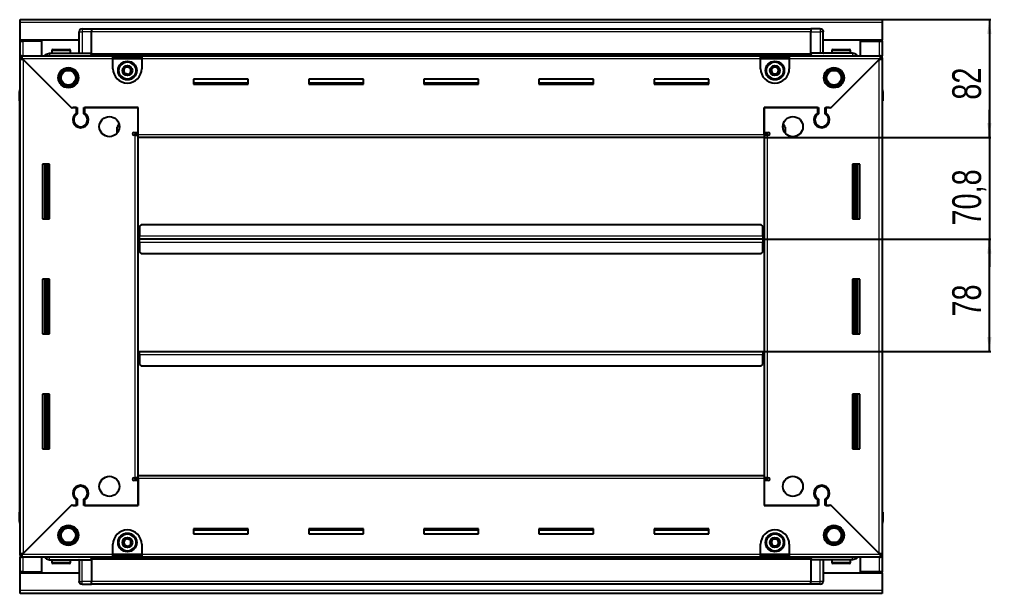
# Model space of a CAD drawing. Header units: millimetres. Extents: x 899 to 3456, y 184 to 1819.
# Drawn here: x 2780 to 3456, y 1294 to 1693 of the extents above; entities that cross this region are included whole.
import ezdxf

# ---------------------------------------------------------------- set-up
doc = ezdxf.new("R2010")
doc.units = ezdxf.units.MM
doc.layers.add('FORMAT', color=7, linetype='Continuous')
doc.styles.add('SLDTEXTSTYLE0', font='TXT', dxfattribs={"width": 0.75})
doc.dimstyles.new('SLDDIMSTYLE0', dxfattribs={"dimtxt": 20, "dimasz": 10, "dimexe": 0, "dimexo": 0.0625, "dimgap": 5, "dimtad": 2, "dimdec": 1, "dimrnd": 1e-09, "dimzin": 12, "dimdsep": 46, "dimtxsty": 'SLDTEXTSTYLE0', "dimsah": 1, "dimcen": 0.09, "dimadec": 0, "dimazin": 3, "dimtfac": 1, "dimtofl": 0, "dimtmove": 0, "dimatfit": 3, "dimfxl": 0, "dimfrac": 2, "dimtolj": 1, "dimtzin": 12, "dimarcsym": 0})
doc.dimstyles.new('SLDDIMSTYLE1', dxfattribs={"dimtxt": 20, "dimasz": 10, "dimexe": 0, "dimexo": 0.0625, "dimgap": 5, "dimtad": 2, "dimdec": 1, "dimrnd": 1e-09, "dimzin": 12, "dimdsep": 46, "dimtxsty": 'SLDTEXTSTYLE0', "dimsah": 1, "dimcen": 0.09, "dimadec": 0, "dimazin": 3, "dimtfac": 1, "dimtmove": 0, "dimatfit": 0, "dimfxl": 0, "dimfrac": 2, "dimtolj": 1, "dimtzin": 12, "dimarcsym": 0})

# ---------------------------------------------------------------- blocks, each defined once
blk = doc.blocks.new('_D_5')
at = {"layer": 'FORMAT'}
for p, q in [((3379.6, 1693.43), (3455.09, 1693.43)), ((3454.09, 1693.43), (3454.09, 1611.43)), ((3297.6, 1611.43), (3455.09, 1611.43))]:
    blk.add_line(p, q, dxfattribs=at)
for points in [[(3454.09, 1693.43), (3452.55, 1683.43), (3455.63, 1683.43)], [(3454.09, 1611.43), (3455.63, 1621.43), (3452.55, 1621.43)]]:
    blk.add_solid(points, dxfattribs=at)
at = {"layer": 'FORMAT', "insert": (3428.31, 1637.66), "char_height": 20, "attachment_point": 1, "rotation": 90, "style": 'SLDTEXTSTYLE0'}
blk.add_mtext('82', dxfattribs=at)
blk = doc.blocks.new('_D_6')
at = {"layer": 'FORMAT'}
for p, q in [((3454.09, 1611.43), (3454.09, 1630.66)), ((3297.6, 1611.43), (3455.09, 1611.43)), ((3454.09, 1611.43), (3454.09, 1540.68)), ((3296.6, 1540.68), (3455.09, 1540.68)), ((3454.09, 1540.68), (3454.09, 1521.45))]:
    blk.add_line(p, q, dxfattribs=at)
for points in [[(3454.09, 1611.43), (3455.63, 1621.43), (3452.55, 1621.43)], [(3454.09, 1540.68), (3452.55, 1530.68), (3455.63, 1530.68)]]:
    blk.add_solid(points, dxfattribs=at)
at = {"layer": 'FORMAT', "insert": (3428.31, 1550.2), "char_height": 20, "attachment_point": 1, "rotation": 90, "style": 'SLDTEXTSTYLE0'}
blk.add_mtext('70,8', dxfattribs=at)
blk = doc.blocks.new('_D_7')
at = {"layer": 'FORMAT'}
for p, q in [((3296.6, 1540.68), (3455.09, 1540.68)), ((3454.09, 1462.73), (3454.09, 1540.68)), ((3296.6, 1462.73), (3455.09, 1462.73))]:
    blk.add_line(p, q, dxfattribs=at)
for points in [[(3454.09, 1540.68), (3452.55, 1530.68), (3455.63, 1530.68)], [(3454.09, 1462.73), (3455.63, 1472.73), (3452.55, 1472.73)]]:
    blk.add_solid(points, dxfattribs=at)
at = {"layer": 'FORMAT', "insert": (3428.31, 1486.93), "char_height": 20, "attachment_point": 1, "rotation": 90, "style": 'SLDTEXTSTYLE0'}
blk.add_mtext('78', dxfattribs=at)

msp = doc.modelspace()

# ---------------------------------------------------------------- linework, layer by layer
at = {"color": 7, "linetype": 'Continuous', "lineweight": 25}
for p, q in [((2780.59, 1693.43), (3379.59, 1693.43)), ((2780.59, 1691.33), (2780.59, 1693.43)), ((2780.59, 1678.93), (2780.59, 1691.33)), ((3379.59, 1693.43), (3379.59, 1691.33)), ((3379.59, 1691.33), (3379.59, 1678.93)), ((2821.59, 1669.93), (2821.59, 1684.93)), ((2822.27, 1686.43), (2822.27, 1686.43)), ((2823.59, 1686.93), (2830.09, 1686.93)), ((2823.59, 1686.93), (2830.09, 1686.93)), ((2830.09, 1686.93), (2830.09, 1686.93)), ((2830.09, 1686.93), (2830.09, 1686.93)), ((2830.09, 1686.93), (2830.09, 1684.93)), ((3330.09, 1686.78), (2830.09, 1686.78)), ((2830.09, 1669.93), (2830.09, 1684.93)), ((3330.09, 1686.93), (3330.09, 1686.93)), ((3336.59, 1686.93), (3330.09, 1686.93)), ((3336.59, 1686.93), (3330.09, 1686.93)), ((3330.09, 1686.93), (3330.09, 1684.93)), ((3330.09, 1669.93), (3330.09, 1684.93)), ((3338.59, 1684.93), (3338.59, 1684.93)), ((3338.59, 1669.93), (3338.59, 1684.93)), ((2821.59, 1678.93), (2780.59, 1678.93)), ((2780.59, 1678.43), (2780.59, 1678.93)), ((2780.59, 1678.43), (2782.69, 1678.43)), ((2780.59, 1668.18), (2780.59, 1678.43)), ((2782.09, 1678.43), (2782.09, 1678.93)), ((2795.59, 1678.43), (2782.69, 1678.43)), ((2795.59, 1668.18), (2795.59, 1678.43)), ((3379.59, 1678.93), (3338.59, 1678.93)), ((3364.59, 1678.43), (3377.49, 1678.43)), ((3364.59, 1668.18), (3364.59, 1678.43)), ((3377.49, 1678.43), (3379.59, 1678.43)), ((3378.09, 1678.43), (3378.09, 1678.93)), ((3379.59, 1678.43), (3379.59, 1678.93)), ((3379.59, 1678.43), (3379.59, 1668.18)), ((2801.09, 1669.93), (2830.09, 1669.93)), ((2802.59, 1671.83), (2802.59, 1669.93)), ((2803.39, 1672.63), (2814.79, 1672.63)), ((2815.59, 1669.93), (2815.59, 1671.83)), ((2830.01, 1668.18), (2830.09, 1669.9)), ((2830.09, 1669.93), (2830.09, 1669.43)), ((2830.09, 1668.78), (3330.09, 1668.78)), ((3330.09, 1669.93), (3330.09, 1669.43)), ((3359.09, 1669.93), (3330.09, 1669.93)), ((3330.09, 1669.9), (3330.16, 1668.18)), ((3344.59, 1671.83), (3344.59, 1669.93)), ((3345.39, 1672.63), (3356.79, 1672.63)), ((3357.59, 1669.93), (3357.59, 1671.83)), ((2780.59, 1666.68), (2780.59, 1668.18)), ((2780.59, 1668.18), (2781.59, 1668.18)), ((2780.59, 1666.18), (2780.59, 1666.68)), ((2780.59, 1666.68), (2781.59, 1666.68)), ((2780.59, 1321.68), (2780.59, 1666.18)), ((2782.09, 1666.18), (2780.59, 1666.18)), ((2781.59, 1666.68), (2781.59, 1668.18)), ((2781.59, 1668.18), (2845.09, 1668.18)), ((2782.19, 1666.08), (2816.09, 1632.18)), ((2816.79, 1631.48), (2782.69, 1665.58)), ((2845.09, 1666.08), (2845.09, 1668.18)), ((2845.09, 1668.18), (2865.09, 1668.18)), ((2845.09, 1666.68), (2865.09, 1666.68)), ((2845.09, 1659.18), (2845.09, 1666.08)), ((2865.09, 1668.18), (2865.09, 1666.08)), ((2865.09, 1668.18), (3295.09, 1668.18)), ((2865.09, 1666.08), (2865.09, 1659.18)), ((3295.09, 1666.08), (3295.09, 1668.18)), ((3295.09, 1668.18), (3315.09, 1668.18)), ((3295.09, 1666.68), (3315.09, 1666.68)), ((3295.09, 1659.18), (3295.09, 1666.08)), ((3315.09, 1668.18), (3378.59, 1668.18)), ((3315.09, 1668.18), (3315.09, 1666.08)), ((3315.09, 1666.08), (3315.09, 1659.18)), ((3377.49, 1665.58), (3343.39, 1631.48)), ((3344.09, 1632.18), (3377.99, 1666.08)), ((3378.09, 1666.18), (3379.59, 1666.18)), ((3378.59, 1666.68), (3378.59, 1668.18)), ((3378.59, 1668.18), (3379.59, 1668.18)), ((3378.59, 1666.68), (3379.59, 1666.68)), ((3379.59, 1666.68), (3379.59, 1668.18)), ((3379.59, 1666.68), (3379.59, 1666.18)), ((3379.59, 1666.18), (3379.59, 1321.68)), ((2939.09, 1651.93), (2901.09, 1651.93)), ((2901.09, 1651.93), (2901.09, 1648.43)), ((2939.09, 1649.18), (2901.09, 1649.18)), ((2901.09, 1648.43), (2939.09, 1648.43)), ((2939.09, 1648.43), (2939.09, 1651.93)), ((3019.09, 1651.93), (2981.09, 1651.93)), ((2981.09, 1651.93), (2981.09, 1648.43)), ((3019.09, 1649.18), (2981.09, 1649.18)), ((2981.09, 1648.43), (3019.09, 1648.43)), ((3019.09, 1648.43), (3019.09, 1651.93)), ((3099.09, 1651.93), (3061.09, 1651.93)), ((3061.09, 1651.93), (3061.09, 1648.43)), ((3099.09, 1649.18), (3061.09, 1649.18)), ((3061.09, 1648.43), (3099.09, 1648.43)), ((3099.09, 1648.43), (3099.09, 1651.93)), ((3179.09, 1651.93), (3141.09, 1651.93)), ((3141.09, 1651.93), (3141.09, 1648.43)), ((3179.09, 1649.18), (3141.09, 1649.18)), ((3141.09, 1648.43), (3179.09, 1648.43)), ((3179.09, 1648.43), (3179.09, 1651.93)), ((3259.09, 1651.93), (3221.09, 1651.93)), ((3221.09, 1651.93), (3221.09, 1648.43)), ((3259.09, 1649.18), (3221.09, 1649.18)), ((3221.09, 1648.43), (3259.09, 1648.43)), ((3259.09, 1648.43), (3259.09, 1651.93)), ((2780.09, 1643.43), (2780.09, 1636.93)), ((2780.09, 1636.93), (2780.09, 1643.43)), ((3379.59, 1644.76), (3379.59, 1644.76)), ((3380.09, 1643.43), (3380.09, 1636.93)), ((3380.09, 1636.93), (3380.09, 1643.43)), ((2780.09, 1636.93), (2780.09, 1636.93)), ((2780.59, 1636.93), (2780.09, 1636.93)), ((2780.24, 1636.93), (2780.24, 1350.93)), ((3379.59, 1636.93), (3380.09, 1636.93)), ((3379.94, 1350.93), (3379.94, 1636.93)), ((3380.09, 1636.93), (3380.09, 1636.93)), ((3380.09, 1636.93), (3380.09, 1636.93)), ((2816.09, 1632.18), (2820.29, 1632.18)), ((2817.49, 1632.18), (2816.79, 1631.48)), ((2819.59, 1632.18), (2817.49, 1632.18)), ((2819.59, 1632.18), (2819.59, 1628.29)), ((2820.29, 1632.18), (2820.29, 1627.9)), ((2824.89, 1632.18), (2862.59, 1632.18)), ((2824.89, 1627.9), (2824.89, 1632.18)), ((2825.59, 1628.29), (2825.59, 1632.18)), ((2862.59, 1632.18), (2825.59, 1632.18)), ((2862.59, 1613.53), (2862.59, 1632.18)), ((2862.59, 1614.93), (2862.59, 1632.18)), ((3297.59, 1632.18), (3335.29, 1632.18)), ((3297.59, 1613.53), (3297.59, 1632.18)), ((3297.59, 1632.18), (3297.59, 1614.93)), ((3334.59, 1632.18), (3297.59, 1632.18)), ((3334.59, 1632.18), (3334.59, 1628.29)), ((3335.29, 1632.18), (3335.29, 1627.9)), ((3339.89, 1632.18), (3344.09, 1632.18)), ((3339.89, 1627.9), (3339.89, 1632.18)), ((3342.69, 1632.18), (3340.59, 1632.18)), ((3340.59, 1628.29), (3340.59, 1632.18)), ((3343.39, 1631.48), (3342.69, 1632.18)), ((2820.59, 1619.32), (2820.59, 1618.56)), ((2849.33, 1620.83), (2848.09, 1618.68)), ((2848.09, 1614.6), (2848.09, 1618.68)), ((2859.74, 1614.93), (2862.59, 1614.93)), ((3297.59, 1614.93), (3300.44, 1614.93)), ((3312.09, 1618.68), (3310.85, 1620.83)), ((3312.09, 1618.68), (3312.09, 1614.6)), ((3339.59, 1619.32), (3339.59, 1618.56)), ((2860.49, 1612.93), (2859.74, 1612.93)), ((2860.49, 1612.93), (2862.59, 1612.93)), ((2862.59, 1613.93), (2860.59, 1613.93)), ((2860.59, 1613.93), (2860.59, 1612.93)), ((2862.59, 1611.43), (2862.59, 1613.53)), ((3297.59, 1611.43), (2862.59, 1611.43)), ((2862.59, 1376.43), (2862.59, 1611.43)), ((3299.59, 1613.93), (3297.59, 1613.93)), ((3297.59, 1613.53), (3297.59, 1611.43)), ((3297.59, 1612.93), (3299.69, 1612.93)), ((3297.59, 1611.43), (3297.59, 1376.43)), ((3299.59, 1612.93), (3299.59, 1613.93)), ((3300.44, 1612.93), (3299.69, 1612.93)), ((2801.09, 1592.93), (2796.09, 1592.93)), ((2796.09, 1592.93), (2796.09, 1554.93)), ((2798.24, 1554.93), (2798.24, 1592.93)), ((2800.03, 1554.93), (2800.03, 1592.93)), ((2800.07, 1554.93), (2800.07, 1592.93)), ((2801.09, 1554.93), (2801.09, 1592.93)), ((3359.09, 1592.93), (3359.09, 1554.93)), ((3364.09, 1592.93), (3359.09, 1592.93)), ((3360.11, 1592.93), (3360.11, 1554.93)), ((3360.15, 1592.93), (3360.15, 1554.93)), ((3361.94, 1592.93), (3361.94, 1554.93)), ((3364.09, 1554.93), (3364.09, 1592.93)), ((2796.09, 1554.93), (2801.09, 1554.93)), ((3359.09, 1554.93), (3364.09, 1554.93)), ((2864.59, 1550.68), (2863.59, 1549.68)), ((2863.59, 1549.68), (2863.59, 1542.78)), ((3295.59, 1550.68), (2864.59, 1550.68)), ((3296.59, 1549.68), (3295.59, 1550.68)), ((3296.59, 1542.78), (3296.59, 1549.68)), ((2863.34, 1540.68), (2862.59, 1540.68)), ((2863.59, 1543.53), (2863.34, 1543.53)), ((2863.34, 1543.53), (2863.34, 1540.68)), ((2863.34, 1540.68), (2863.34, 1537.83)), ((2863.59, 1540.68), (2863.59, 1542.78)), ((3296.59, 1540.68), (2863.59, 1540.68)), ((2863.59, 1538.58), (2863.59, 1540.68)), ((3296.84, 1543.53), (3296.59, 1543.53)), ((3296.59, 1542.78), (3296.59, 1540.68)), ((3296.59, 1540.68), (3296.59, 1538.58)), ((3296.84, 1540.68), (3296.84, 1543.53)), ((3297.59, 1540.68), (3296.84, 1540.68)), ((3296.84, 1537.83), (3296.84, 1540.68)), ((2863.34, 1537.83), (2863.59, 1537.83)), ((2863.59, 1538.58), (2863.59, 1531.68)), ((3296.59, 1531.68), (3296.59, 1538.58)), ((3296.59, 1537.83), (3296.84, 1537.83)), ((2863.59, 1531.68), (2864.59, 1530.68)), ((2864.59, 1530.68), (3295.59, 1530.68)), ((3295.59, 1530.68), (3296.59, 1531.68)), ((2801.09, 1512.93), (2796.09, 1512.93)), ((2796.09, 1512.93), (2796.09, 1474.93)), ((2798.24, 1474.93), (2798.24, 1512.93)), ((2800.03, 1474.93), (2800.03, 1512.93)), ((2800.07, 1474.93), (2800.07, 1512.93)), ((2801.09, 1474.93), (2801.09, 1512.93)), ((3359.09, 1512.93), (3359.09, 1474.93)), ((3364.09, 1512.93), (3359.09, 1512.93)), ((3360.11, 1512.93), (3360.11, 1474.93)), ((3360.15, 1512.93), (3360.15, 1474.93)), ((3361.94, 1512.93), (3361.94, 1474.93)), ((3364.09, 1474.93), (3364.09, 1512.93)), ((2796.09, 1474.93), (2801.09, 1474.93)), ((3359.09, 1474.93), (3364.09, 1474.93)), ((2862.59, 1462.73), (2863.34, 1462.73)), ((2863.34, 1462.73), (2863.34, 1459.88)), ((2863.34, 1459.88), (2863.59, 1459.88)), ((2863.59, 1462.73), (3296.59, 1462.73)), ((2863.59, 1460.63), (2863.59, 1462.73)), ((2863.59, 1460.63), (2863.59, 1453.73)), ((3296.59, 1462.73), (3296.59, 1460.63)), ((3296.59, 1453.73), (3296.59, 1460.63)), ((3296.59, 1459.88), (3296.84, 1459.88)), ((3296.84, 1459.88), (3296.84, 1462.73)), ((3296.84, 1462.73), (3297.59, 1462.73)), ((2863.59, 1453.73), (2864.59, 1452.73)), ((2864.59, 1452.73), (3295.59, 1452.73)), ((3295.59, 1452.73), (3296.59, 1453.73)), ((2801.09, 1432.93), (2796.09, 1432.93)), ((2796.09, 1432.93), (2796.09, 1394.93)), ((2798.24, 1394.93), (2798.24, 1432.93)), ((2800.03, 1394.93), (2800.03, 1432.93)), ((2800.07, 1394.93), (2800.07, 1432.93)), ((2801.09, 1394.93), (2801.09, 1432.93)), ((3359.09, 1432.93), (3359.09, 1394.93)), ((3364.09, 1432.93), (3359.09, 1432.93)), ((3360.11, 1432.93), (3360.11, 1394.93)), ((3360.15, 1432.93), (3360.15, 1394.93)), ((3361.94, 1432.93), (3361.94, 1394.93)), ((3364.09, 1394.93), (3364.09, 1432.93)), ((2796.09, 1394.93), (2801.09, 1394.93)), ((3359.09, 1394.93), (3364.09, 1394.93)), ((2859.74, 1374.93), (2860.49, 1374.93)), ((2862.59, 1372.93), (2859.74, 1372.93)), ((2862.59, 1374.93), (2860.49, 1374.93)), ((2860.59, 1374.93), (2860.59, 1373.93)), ((2860.59, 1373.93), (2862.59, 1373.93)), ((2862.59, 1374.33), (2862.59, 1376.43)), ((2862.59, 1376.43), (3297.59, 1376.43)), ((2862.59, 1374.33), (2862.59, 1355.68)), ((2862.59, 1355.68), (2862.59, 1372.93)), ((3297.59, 1376.43), (3297.59, 1374.33)), ((3299.69, 1374.93), (3297.59, 1374.93)), ((3297.59, 1374.33), (3297.59, 1355.68)), ((3297.59, 1373.93), (3299.59, 1373.93)), ((3297.59, 1372.93), (3297.59, 1355.68)), ((3300.44, 1372.93), (3297.59, 1372.93)), ((3299.59, 1373.93), (3299.59, 1374.93)), ((3299.69, 1374.93), (3300.44, 1374.93)), ((2820.59, 1369.31), (2820.59, 1368.55)), ((3339.59, 1369.31), (3339.59, 1368.55)), ((2819.59, 1359.57), (2819.59, 1355.68)), ((2820.29, 1359.97), (2820.29, 1355.68)), ((2824.89, 1355.68), (2824.89, 1359.97)), ((2825.59, 1355.68), (2825.59, 1359.57)), ((3334.59, 1359.57), (3334.59, 1355.68)), ((3335.29, 1359.97), (3335.29, 1355.68)), ((3339.89, 1355.68), (3339.89, 1359.97)), ((3340.59, 1355.68), (3340.59, 1359.57)), ((2816.09, 1355.68), (2782.19, 1321.78)), ((2782.69, 1322.28), (2816.79, 1356.38)), ((2820.29, 1355.68), (2816.09, 1355.68)), ((2816.79, 1356.38), (2817.49, 1355.68)), ((2817.49, 1355.68), (2819.59, 1355.68)), ((2862.59, 1355.68), (2824.89, 1355.68)), ((2825.59, 1355.68), (2862.59, 1355.68)), ((3335.29, 1355.68), (3297.59, 1355.68)), ((3297.59, 1355.68), (3334.59, 1355.68)), ((3344.09, 1355.68), (3339.89, 1355.68)), ((3340.59, 1355.68), (3342.69, 1355.68)), ((3342.69, 1355.68), (3343.39, 1356.38)), ((3343.39, 1356.38), (3377.49, 1322.28)), ((3377.99, 1321.78), (3344.09, 1355.68)), ((2780.09, 1344.43), (2780.09, 1350.93)), ((2780.09, 1350.93), (2780.09, 1350.93)), ((2780.09, 1350.93), (2780.09, 1350.93)), ((2780.09, 1350.93), (2780.09, 1344.43)), ((2780.59, 1350.93), (2780.09, 1350.93)), ((3379.59, 1350.93), (3380.09, 1350.93)), ((3380.09, 1350.93), (3380.09, 1350.93)), ((3380.09, 1344.43), (3380.09, 1350.93)), ((3380.09, 1350.93), (3380.09, 1344.43)), ((2780.59, 1343.11), (2780.59, 1343.11)), ((2939.09, 1339.43), (2901.09, 1339.43)), ((2901.09, 1339.43), (2901.09, 1335.93)), ((2901.09, 1338.68), (2939.09, 1338.68)), ((2939.09, 1335.93), (2939.09, 1339.43)), ((3019.09, 1339.43), (2981.09, 1339.43)), ((2981.09, 1339.43), (2981.09, 1335.93)), ((2981.09, 1338.68), (3019.09, 1338.68)), ((3019.09, 1335.93), (3019.09, 1339.43)), ((3099.09, 1339.43), (3061.09, 1339.43)), ((3061.09, 1339.43), (3061.09, 1335.93)), ((3061.09, 1338.68), (3099.09, 1338.68)), ((3099.09, 1335.93), (3099.09, 1339.43)), ((3179.09, 1339.43), (3141.09, 1339.43)), ((3141.09, 1339.43), (3141.09, 1335.93)), ((3141.09, 1338.68), (3179.09, 1338.68)), ((3179.09, 1335.93), (3179.09, 1339.43)), ((3259.09, 1339.43), (3221.09, 1339.43)), ((3221.09, 1339.43), (3221.09, 1335.93)), ((3221.09, 1338.68), (3259.09, 1338.68)), ((3259.09, 1335.93), (3259.09, 1339.43)), ((2901.09, 1335.93), (2939.09, 1335.93)), ((2981.09, 1335.93), (3019.09, 1335.93)), ((3061.09, 1335.93), (3099.09, 1335.93)), ((3141.09, 1335.93), (3179.09, 1335.93)), ((3221.09, 1335.93), (3259.09, 1335.93)), ((2845.09, 1321.78), (2845.09, 1328.68)), ((2865.09, 1328.68), (2865.09, 1321.78)), ((3295.09, 1321.78), (3295.09, 1328.68)), ((3315.09, 1328.68), (3315.09, 1321.78)), ((2780.59, 1321.18), (2780.59, 1321.68)), ((2782.09, 1321.68), (2780.59, 1321.68)), ((2780.59, 1321.18), (2780.59, 1319.68)), ((2781.59, 1321.18), (2780.59, 1321.18)), ((2780.59, 1309.43), (2780.59, 1319.68)), ((2781.59, 1319.68), (2780.59, 1319.68)), ((2781.59, 1321.18), (2781.59, 1319.68)), ((2845.09, 1319.68), (2781.59, 1319.68)), ((2795.59, 1309.43), (2795.59, 1319.68)), ((2801.09, 1317.93), (2830.09, 1317.93)), ((2802.59, 1317.93), (2802.59, 1316.03)), ((2815.59, 1316.03), (2815.59, 1317.93)), ((2821.59, 1317.93), (2821.59, 1302.93)), ((2830.09, 1317.97), (2830.01, 1319.68)), ((3330.09, 1319.08), (2830.09, 1319.08)), ((2830.09, 1317.93), (2830.09, 1318.43)), ((2830.09, 1317.93), (2830.09, 1302.93)), ((2845.09, 1319.68), (2845.09, 1321.78)), ((2865.09, 1321.18), (2845.09, 1321.18)), ((2865.09, 1319.68), (2845.09, 1319.68)), ((2865.09, 1321.78), (2865.09, 1319.68)), ((3295.09, 1319.68), (2865.09, 1319.68)), ((3295.09, 1319.68), (3295.09, 1321.78)), ((3315.09, 1321.18), (3295.09, 1321.18)), ((3315.09, 1319.68), (3295.09, 1319.68)), ((3315.09, 1321.78), (3315.09, 1319.68)), ((3378.59, 1319.68), (3315.09, 1319.68)), ((3330.16, 1319.68), (3330.09, 1317.97)), ((3330.09, 1317.93), (3330.09, 1318.43)), ((3359.09, 1317.93), (3330.09, 1317.93)), ((3330.09, 1317.93), (3330.09, 1302.93)), ((3338.59, 1317.93), (3338.59, 1302.93)), ((3344.59, 1317.93), (3344.59, 1316.03)), ((3357.59, 1316.03), (3357.59, 1317.93)), ((3364.59, 1309.43), (3364.59, 1319.68)), ((3378.09, 1321.68), (3379.59, 1321.68)), ((3378.59, 1321.18), (3378.59, 1319.68)), ((3379.59, 1321.18), (3378.59, 1321.18)), ((3379.59, 1319.68), (3378.59, 1319.68)), ((3379.59, 1321.68), (3379.59, 1321.18)), ((3379.59, 1321.18), (3379.59, 1319.68)), ((3379.59, 1319.68), (3379.59, 1309.43)), ((2807.16, 1315.23), (2803.39, 1315.23)), ((2814.79, 1315.23), (2807.16, 1315.23)), ((3352.38, 1315.23), (3345.39, 1315.23)), ((3356.79, 1315.23), (3352.38, 1315.23)), ((2782.69, 1309.43), (2780.59, 1309.43)), ((2780.59, 1308.93), (2780.59, 1309.43)), ((2780.59, 1296.53), (2780.59, 1308.93)), ((2780.59, 1308.93), (2821.59, 1308.93)), ((2782.09, 1308.93), (2782.09, 1309.43)), ((2782.69, 1309.43), (2795.59, 1309.43)), ((3338.59, 1308.93), (3379.59, 1308.93)), ((3377.49, 1309.43), (3364.59, 1309.43)), ((3379.59, 1309.43), (3377.49, 1309.43)), ((3378.09, 1308.93), (3378.09, 1309.43)), ((3379.59, 1308.93), (3379.59, 1309.43)), ((3379.59, 1308.93), (3379.59, 1296.53)), ((2821.59, 1302.93), (2821.59, 1302.93)), ((2823.59, 1300.93), (2830.09, 1300.93)), ((2823.59, 1300.93), (2830.09, 1300.93)), ((2830.09, 1300.93), (2830.09, 1302.93)), ((2830.09, 1301.08), (3330.09, 1301.08)), ((2830.09, 1300.93), (2830.09, 1300.93)), ((3330.09, 1300.93), (3330.09, 1302.93)), ((3330.09, 1300.93), (3330.09, 1300.93)), ((3336.59, 1300.93), (3330.09, 1300.93)), ((3330.09, 1300.93), (3330.09, 1300.93)), ((3336.59, 1300.93), (3330.09, 1300.93)), ((3337.91, 1301.43), (3337.91, 1301.43)), ((2780.59, 1294.43), (2780.59, 1296.53)), ((3379.59, 1294.43), (2780.59, 1294.43)), ((3379.59, 1296.53), (3379.59, 1294.43))]:
    msp.add_line(p, q, dxfattribs=at)
at = {"color": 8, "linetype": 'Continuous', "lineweight": 18}
for p, q in [((3379.59, 1691.33), (2780.59, 1691.33)), ((2821.59, 1684.93), (2823.59, 1684.93)), ((2823.59, 1686.93), (2823.59, 1684.93)), ((2823.59, 1684.93), (2823.59, 1669.93)), ((2830.09, 1684.93), (2823.59, 1684.93)), ((3330.09, 1684.78), (2830.09, 1684.78)), ((3330.09, 1684.93), (3336.59, 1684.93)), ((3336.59, 1686.93), (3336.59, 1684.93)), ((3336.59, 1684.93), (3336.59, 1669.93)), ((3338.59, 1684.93), (3336.59, 1684.93)), ((2782.69, 1678.43), (2782.69, 1678.93)), ((2782.69, 1668.18), (2782.69, 1678.43)), ((3377.49, 1678.93), (3377.49, 1678.43)), ((3377.49, 1678.43), (3377.49, 1668.18)), ((2802.59, 1671.83), (2815.59, 1671.83)), ((3330.09, 1669.43), (2830.09, 1669.43)), ((3344.59, 1671.83), (3357.59, 1671.83)), ((2845.09, 1666.08), (2782.19, 1666.08)), ((2782.69, 1665.58), (2782.69, 1322.28)), ((3330.09, 1668.2), (2830.09, 1668.2)), ((2845.09, 1666.08), (2865.09, 1666.08)), ((3295.09, 1666.08), (2865.09, 1666.08)), ((3295.09, 1666.08), (3315.09, 1666.08)), ((3377.99, 1666.08), (3315.09, 1666.08)), ((3377.49, 1322.28), (3377.49, 1665.58)), ((2780.59, 1643.43), (2780.09, 1643.43)), ((3379.59, 1643.43), (3380.09, 1643.43)), ((2860.49, 1374.93), (2860.49, 1612.93)), ((2862.59, 1613.53), (3297.59, 1613.53)), ((3299.69, 1612.93), (3299.69, 1374.93)), ((2797.59, 1592.93), (2797.59, 1554.93)), ((2798.82, 1592.93), (2798.82, 1554.93)), ((3361.35, 1554.93), (3361.35, 1592.93)), ((3362.59, 1554.93), (3362.59, 1592.93)), ((3296.59, 1542.78), (2863.59, 1542.78)), ((2863.59, 1538.58), (3296.59, 1538.58)), ((2797.59, 1512.93), (2797.59, 1474.93)), ((2798.82, 1512.93), (2798.82, 1474.93)), ((3361.35, 1474.93), (3361.35, 1512.93)), ((3362.59, 1474.93), (3362.59, 1512.93)), ((2863.59, 1460.63), (3296.59, 1460.63)), ((2797.59, 1432.93), (2797.59, 1394.93)), ((2798.82, 1432.93), (2798.82, 1394.93)), ((3361.35, 1394.93), (3361.35, 1432.93)), ((3362.59, 1394.93), (3362.59, 1432.93)), ((3297.59, 1374.33), (2862.59, 1374.33)), ((2780.59, 1344.43), (2780.09, 1344.43)), ((3379.59, 1344.43), (3380.09, 1344.43)), ((2782.19, 1321.78), (2845.09, 1321.78)), ((2782.69, 1309.43), (2782.69, 1319.68)), ((2823.59, 1302.93), (2823.59, 1317.93)), ((2830.09, 1319.67), (3330.09, 1319.67)), ((2830.09, 1318.43), (3330.09, 1318.43)), ((2865.09, 1321.78), (2845.09, 1321.78)), ((2865.09, 1321.78), (3295.09, 1321.78)), ((3315.09, 1321.78), (3295.09, 1321.78)), ((3315.09, 1321.78), (3377.99, 1321.78)), ((3336.59, 1302.93), (3336.59, 1317.93)), ((3377.49, 1319.68), (3377.49, 1309.43)), ((2806.89, 1316.03), (2802.59, 1316.03)), ((2815.59, 1316.03), (2806.89, 1316.03)), ((3352.56, 1316.03), (3344.59, 1316.03)), ((3357.59, 1316.03), (3352.56, 1316.03)), ((2782.69, 1308.93), (2782.69, 1309.43)), ((3377.49, 1309.43), (3377.49, 1308.93)), ((2821.59, 1302.93), (2823.59, 1302.93)), ((2830.09, 1302.93), (2823.59, 1302.93)), ((2823.59, 1300.93), (2823.59, 1302.93)), ((2830.09, 1303.08), (3330.09, 1303.08)), ((3330.09, 1302.93), (3336.59, 1302.93)), ((3338.59, 1302.93), (3336.59, 1302.93)), ((3336.59, 1300.93), (3336.59, 1302.93)), ((3379.59, 1296.53), (2780.59, 1296.53))]:
    msp.add_line(p, q, dxfattribs=at)
at = {"color": 7, "linetype": 'Continuous', "lineweight": 25, "flags": 128}
for points in [[(3338.44, 1685.69), (3338.55, 1685.32), (3338.59, 1684.93)], [(2821.74, 1302.18), (2821.63, 1302.54), (2821.59, 1302.93)]]:
    msp.add_lwpolyline(points, dxfattribs=at)
at = {"color": 7, "linetype": 'Continuous', "lineweight": 25}
for centre, radius in [((2855.09, 1657.93), 6.5), ((3305.09, 1657.93), 6.5), ((2814.09, 1652.93), 7), ((2814.09, 1652.93), 6.03), ((2814.09, 1652.93), 5.1), ((2855.09, 1657.93), 3.46), ((3305.09, 1657.93), 3.46), ((3346.09, 1652.93), 7), ((3346.09, 1652.93), 6.02), ((3346.09, 1652.93), 5.1), ((2842.59, 1618.93), 7), ((3317.59, 1618.93), 7), ((2842.59, 1368.93), 7), ((3317.59, 1368.93), 7), ((2814.09, 1334.93), 7), ((2814.09, 1334.93), 6.03), ((2814.09, 1334.93), 5.1), ((3346.09, 1334.93), 7), ((3346.09, 1334.93), 6.03), ((3346.09, 1334.93), 5.1), ((2855.09, 1329.93), 6.5), ((2855.09, 1329.93), 3.46), ((3305.09, 1329.93), 6.5), ((3305.09, 1329.93), 3.46)]:
    msp.add_circle(centre, radius, dxfattribs=at)
at = {"color": 8, "linetype": 'Continuous', "lineweight": 18}
for centre in [(2855.09, 1657.93), (3305.09, 1657.93), (2855.09, 1329.93), (3305.09, 1329.93)]:
    msp.add_circle(centre, 5.7, dxfattribs=at)
at = {"color": 7, "linetype": 'Continuous', "lineweight": 25}
for centre, radius, start, end in [((2823.59, 1684.93), 2, 90, 180), ((2823.59, 1684.93), 2, 131.40962, 180), ((3336.59, 1684.93), 2, 0, 90), ((2803.39, 1671.83), 0.8, 90, 180), ((2814.79, 1671.83), 0.8, 0, 90), ((2821.39, 1670.13), 0.2, 270, 0), ((3338.79, 1670.13), 0.2, 180, 270), ((3345.39, 1671.83), 0.8, 90, 180), ((3356.79, 1671.83), 0.8, 0, 90), ((2855.09, 1659.18), 10, 180, 270), ((2855.09, 1657.93), 2.5, 134.01559, 194.01559), ((2855.09, 1657.93), 2.5, 194.01559, 254.01559), ((2855.09, 1657.93), 2.5, 74.01559, 134.01559), ((2855.09, 1657.93), 2.5, 254.01559, 314.01559), ((2855.09, 1659.18), 10, 270, 0), ((2855.09, 1657.93), 2.5, 14.01559, 74.01559), ((2855.09, 1657.93), 2.5, 314.01559, 14.01559), ((3305.09, 1659.18), 10, 180, 270), ((3305.09, 1657.93), 2.5, 160.11158, 220.11158), ((3305.09, 1657.93), 2.5, 100.11158, 160.11158), ((3305.09, 1657.93), 2.5, 220.11158, 280.11158), ((3305.09, 1657.93), 2.5, 40.11158, 100.11158), ((3305.09, 1659.18), 10, 270, 0), ((3305.09, 1657.93), 2.5, 280.11158, 340.11158), ((3305.09, 1657.93), 2.5, 340.11158, 40.11158), ((2782.09, 1643.43), 2, 138.59038, 180), ((3378.09, 1643.43), 2, 0, 41.39416), ((2822.59, 1623.68), 5.5, 123.05573, 56.94427), ((3337.59, 1623.68), 5.5, 123.05573, 56.94427), ((2822.59, 1623.68), 4.8, 118.63099, 61.36901), ((3337.59, 1623.68), 4.8, 118.63099, 61.36901), ((2859.74, 1613.93), 1, 90, 270), ((3300.44, 1613.93), 1, 270, 90), ((2859.74, 1373.93), 1, 90, 270), ((3300.44, 1373.93), 1, 270, 90), ((2822.59, 1364.18), 5.5, 303.05573, 236.94427), ((2822.59, 1364.18), 4.8, 298.63099, 241.36901), ((3337.59, 1364.18), 5.5, 303.05573, 236.94427), ((3337.59, 1364.18), 4.8, 298.63099, 241.36901), ((2782.09, 1344.43), 2, 180, 221.40962), ((2782.09, 1344.43), 2, 180, 221.39416), ((3378.09, 1344.43), 2, 318.57492, 360), ((3378.09, 1344.43), 2, 318.59038, 0), ((2855.09, 1328.68), 10, 90, 180), ((2855.09, 1328.68), 10, 0, 90), ((3305.09, 1328.68), 10, 90, 180), ((3305.09, 1328.68), 10, 0, 90), ((2855.09, 1329.93), 2.5, 127.47401, 187.47401), ((2855.09, 1329.93), 2.5, 67.47401, 127.47401), ((2855.09, 1329.93), 2.5, 7.47401, 67.47401), ((3305.09, 1329.93), 2.5, 147.04236, 207.04236), ((3305.09, 1329.93), 2.5, 87.04236, 147.04236), ((3305.09, 1329.93), 2.5, 27.04236, 87.04236), ((3305.09, 1329.93), 2.5, 327.04236, 27.04236), ((2855.09, 1329.93), 2.5, 187.47401, 247.47401), ((2855.09, 1329.93), 2.5, 247.47401, 307.47401), ((2855.09, 1329.93), 2.5, 307.47401, 7.47401), ((3305.09, 1329.93), 2.5, 207.04236, 267.04236), ((3305.09, 1329.93), 2.5, 267.04236, 327.04236), ((2821.39, 1317.73), 0.2, 0, 90), ((3338.79, 1317.73), 0.2, 90, 180), ((2803.39, 1316.03), 0.8, 180, 270), ((2814.79, 1316.03), 0.8, 270, 360), ((3345.39, 1316.03), 0.8, 180, 270), ((3356.79, 1316.03), 0.8, 270, 360), ((2823.59, 1302.93), 2, 180, 270), ((3336.59, 1302.93), 2, 270, 0)]:
    msp.add_arc(centre, radius, start, end, dxfattribs=at)
for points, knots in [([(2797.87, 1668.18), (2797.99, 1668.38), (2798.38, 1669.03), (2799.54, 1669.74), (2800.57, 1669.87), (2801.09, 1669.93)], [0, 0, 0, 0, 0.18225, 0.591125, 1, 1, 1, 1]), ([(2830.09, 1669.93), (2830.09, 1669.9), (2830.09, 1669.82), (2830.09, 1669.2), (2830.09, 1668.62), (2830.09, 1668.23), (2830.09, 1668.2)], [0, 0, 0, 0, 0.324279, 0.648558, 0.972836, 1, 1, 1, 1]), ([(3330.09, 1669.93), (3330.09, 1669.9), (3330.09, 1669.82), (3330.09, 1669.2), (3330.09, 1668.64), (3330.09, 1668.27), (3330.09, 1668.26)], [0, 0, 0, 0, 0.3302662, 0.6605324, 0.9907986, 1, 1, 1, 1]), ([(3362.3, 1668.18), (3362.18, 1668.38), (3361.8, 1669.03), (3360.64, 1669.74), (3359.61, 1669.87), (3359.09, 1669.93)], [0, 0, 0, 0, 0.1822499, 0.5911249, 1, 1, 1, 1]), ([(2780.59, 1666.18), (2780.62, 1666.14), (2780.67, 1666.05), (2781.06, 1665.91), (2781.62, 1665.78), (2782.2, 1665.67), (2782.56, 1665.61), (2782.69, 1665.58)], [0, 0, 0, 0, 0.230255, 0.448522, 0.666786, 0.88505, 1, 1, 1, 1]), ([(2782.19, 1666.08), (2782.14, 1666.34), (2782.05, 1666.83), (2781.92, 1667.47), (2781.79, 1667.94), (2781.68, 1668.16), (2781.61, 1668.18), (2781.59, 1668.18)], [0, 0, 0, 0, 0.230255, 0.448522, 0.666786, 0.88505, 1, 1, 1, 1]), ([(3377.49, 1665.58), (3377.74, 1665.63), (3378.24, 1665.72), (3378.88, 1665.85), (3379.34, 1665.98), (3379.56, 1666.09), (3379.58, 1666.16), (3379.59, 1666.18)], [0, 0, 0, 0, 0.2302553, 0.4485219, 0.6667858, 0.8850496, 1, 1, 1, 1]), ([(3378.59, 1668.18), (3378.54, 1668.16), (3378.45, 1668.11), (3378.32, 1667.71), (3378.19, 1667.15), (3378.08, 1666.57), (3378.01, 1666.21), (3377.99, 1666.08)], [0, 0, 0, 0, 0.230255, 0.448522, 0.666786, 0.88505, 1, 1, 1, 1]), ([(2852.31, 1658.73), (2852.68, 1659.09), (2853.38, 1659.76), (2854.07, 1660.42), (2854.39, 1660.73)], [0, 0, 0, 0, 0.5346859, 1, 1, 1, 1]), ([(2853.01, 1655.93), (2852.93, 1656.26), (2852.73, 1657.06), (2852.49, 1658.03), (2852.34, 1658.61), (2852.31, 1658.73)], [0, 0, 0, 0, 0.362901, 0.866875, 1, 1, 1, 1]), ([(2855.79, 1655.13), (2855.29, 1655.28), (2854.36, 1655.54), (2853.44, 1655.81), (2853.01, 1655.93)], [0, 0, 0, 0, 0.534686, 1, 1, 1, 1]), ([(2854.39, 1660.73), (2854.89, 1660.59), (2855.81, 1660.33), (2856.74, 1660.06), (2857.16, 1659.94)], [0, 0, 0, 0, 0.534686, 1, 1, 1, 1]), ([(2857.86, 1657.14), (2857.49, 1656.78), (2856.8, 1656.11), (2856.11, 1655.44), (2855.79, 1655.13)], [0, 0, 0, 0, 0.534686, 1, 1, 1, 1]), ([(2857.16, 1659.94), (2857.2, 1659.82), (2857.34, 1659.24), (2857.58, 1658.27), (2857.78, 1657.47), (2857.86, 1657.14)], [0, 0, 0, 0, 0.133125, 0.637099, 1, 1, 1, 1]), ([(3302.25, 1657.43), (3302.29, 1657.54), (3302.49, 1658.11), (3302.83, 1659.04), (3303.11, 1659.82), (3303.23, 1660.14)], [0, 0, 0, 0, 0.133125, 0.637099, 1, 1, 1, 1]), ([(3304.11, 1655.22), (3303.77, 1655.61), (3303.15, 1656.35), (3302.53, 1657.09), (3302.25, 1657.43)], [0, 0, 0, 0, 0.5346859, 1, 1, 1, 1]), ([(3303.23, 1660.14), (3303.74, 1660.23), (3304.69, 1660.4), (3305.63, 1660.57), (3306.07, 1660.65)], [0, 0, 0, 0, 0.5346859, 1, 1, 1, 1]), ([(3306.95, 1655.73), (3306.44, 1655.64), (3305.49, 1655.47), (3304.55, 1655.3), (3304.11, 1655.22)], [0, 0, 0, 0, 0.534686, 1, 1, 1, 1]), ([(3306.07, 1660.65), (3306.4, 1660.25), (3307.02, 1659.52), (3307.64, 1658.78), (3307.93, 1658.44)], [0, 0, 0, 0, 0.534686, 1, 1, 1, 1]), ([(3307.93, 1658.44), (3307.81, 1658.12), (3307.53, 1657.34), (3307.19, 1656.41), (3306.99, 1655.84), (3306.95, 1655.73)], [0, 0, 0, 0, 0.362901, 0.866875, 1, 1, 1, 1]), ([(2852.42, 1331.04), (2852.52, 1331.12), (2853, 1331.48), (2853.79, 1332.09), (2854.44, 1332.59), (2854.71, 1332.8)], [0, 0, 0, 0, 0.133125, 0.637099, 1, 1, 1, 1]), ([(2852.8, 1328.18), (2852.73, 1328.69), (2852.61, 1329.65), (2852.48, 1330.6), (2852.42, 1331.04)], [0, 0, 0, 0, 0.534686, 1, 1, 1, 1]), ([(2854.71, 1332.8), (2855.19, 1332.6), (2856.08, 1332.23), (2856.97, 1331.86), (2857.38, 1331.69)], [0, 0, 0, 0, 0.534686, 1, 1, 1, 1]), ([(2857.38, 1331.69), (2857.45, 1331.18), (2857.57, 1330.22), (2857.7, 1329.27), (2857.76, 1328.83)], [0, 0, 0, 0, 0.534686, 1, 1, 1, 1]), ([(3302.21, 1330.08), (3302.49, 1330.52), (3303.01, 1331.33), (3303.53, 1332.13), (3303.78, 1332.51)], [0, 0, 0, 0, 0.5346859, 1, 1, 1, 1]), ([(3303.78, 1332.51), (3303.9, 1332.5), (3304.5, 1332.47), (3305.49, 1332.42), (3306.32, 1332.37), (3306.66, 1332.36)], [0, 0, 0, 0, 0.133125, 0.637099, 1, 1, 1, 1]), ([(3306.66, 1332.36), (3306.89, 1331.9), (3307.33, 1331.04), (3307.77, 1330.18), (3307.97, 1329.79)], [0, 0, 0, 0, 0.534686, 1, 1, 1, 1]), ([(2855.46, 1327.07), (2854.99, 1327.27), (2854.1, 1327.64), (2853.21, 1328.01), (2852.8, 1328.18)], [0, 0, 0, 0, 0.534686, 1, 1, 1, 1]), ([(2857.76, 1328.83), (2857.48, 1328.62), (2856.83, 1328.12), (2856.04, 1327.51), (2855.56, 1327.15), (2855.46, 1327.07)], [0, 0, 0, 0, 0.362901, 0.866875, 1, 1, 1, 1]), ([(3303.52, 1327.51), (3303.28, 1327.97), (3302.85, 1328.83), (3302.41, 1329.69), (3302.21, 1330.08)], [0, 0, 0, 0, 0.5346859, 1, 1, 1, 1]), ([(3306.4, 1327.36), (3306.06, 1327.38), (3305.23, 1327.42), (3304.24, 1327.47), (3303.64, 1327.51), (3303.52, 1327.51)], [0, 0, 0, 0, 0.362901, 0.866875, 1, 1, 1, 1]), ([(3307.97, 1329.79), (3307.69, 1329.35), (3307.17, 1328.54), (3306.64, 1327.74), (3306.4, 1327.36)], [0, 0, 0, 0, 0.534686, 1, 1, 1, 1]), ([(2782.69, 1322.28), (2782.44, 1322.24), (2781.94, 1322.15), (2781.3, 1322.01), (2780.84, 1321.88), (2780.62, 1321.77), (2780.6, 1321.71), (2780.59, 1321.68)], [0, 0, 0, 0, 0.230255, 0.448522, 0.666786, 0.88505, 1, 1, 1, 1]), ([(2781.59, 1319.68), (2781.63, 1319.71), (2781.72, 1319.76), (2781.86, 1320.16), (2781.99, 1320.71), (2782.1, 1321.29), (2782.17, 1321.66), (2782.19, 1321.78)], [0, 0, 0, 0, 0.230255, 0.448522, 0.666786, 0.88505, 1, 1, 1, 1]), ([(2797.87, 1319.68), (2797.99, 1319.48), (2798.38, 1318.83), (2799.54, 1318.13), (2800.57, 1318), (2801.09, 1317.93)], [0, 0, 0, 0, 0.18225, 0.591125, 1, 1, 1, 1]), ([(2830.09, 1317.93), (2830.09, 1317.97), (2830.09, 1318.05), (2830.09, 1318.66), (2830.09, 1319.24), (2830.09, 1319.64), (2830.09, 1319.67)], [0, 0, 0, 0, 0.324279, 0.648558, 0.972836, 1, 1, 1, 1]), ([(3330.09, 1317.93), (3330.09, 1317.97), (3330.09, 1318.05), (3330.09, 1318.67), (3330.09, 1319.23), (3330.09, 1319.6), (3330.09, 1319.61)], [0, 0, 0, 0, 0.330267, 0.660534, 0.990802, 1, 1, 1, 1]), ([(3362.3, 1319.68), (3362.18, 1319.48), (3361.8, 1318.83), (3360.64, 1318.13), (3359.61, 1318), (3359.09, 1317.93)], [0, 0, 0, 0, 0.1822499, 0.5911249, 1, 1, 1, 1]), ([(3379.59, 1321.68), (3379.56, 1321.73), (3379.51, 1321.82), (3379.12, 1321.95), (3378.56, 1322.08), (3377.98, 1322.19), (3377.61, 1322.26), (3377.49, 1322.28)], [0, 0, 0, 0, 0.230255, 0.448522, 0.666786, 0.88505, 1, 1, 1, 1]), ([(3377.99, 1321.78), (3378.03, 1321.53), (3378.12, 1321.04), (3378.26, 1320.4), (3378.39, 1319.93), (3378.5, 1319.71), (3378.57, 1319.69), (3378.59, 1319.68)], [0, 0, 0, 0, 0.230255, 0.448522, 0.666786, 0.88505, 1, 1, 1, 1])]:
    msp.add_open_spline(points, degree=3, knots=knots, dxfattribs=at)
at = {"color": 8, "linetype": 'Continuous', "lineweight": 18}
for points, knots in [([(2801.09, 1669.93), (2801.09, 1669.89), (2801.09, 1669.81), (2801.09, 1669.38), (2801.09, 1668.92), (2801.09, 1668.51), (2801.09, 1668.24), (2801.09, 1668.18)], [0, 0, 0, 0, 0.359753, 0.553414, 0.751185, 0.948956, 1, 1, 1, 1]), ([(3359.09, 1669.93), (3359.09, 1669.89), (3359.09, 1669.81), (3359.09, 1669.38), (3359.09, 1668.92), (3359.09, 1668.51), (3359.09, 1668.24), (3359.09, 1668.18)], [0, 0, 0, 0, 0.359753, 0.553414, 0.751185, 0.948956, 1, 1, 1, 1]), ([(2801.09, 1317.93), (2801.09, 1317.98), (2801.09, 1318.05), (2801.09, 1318.49), (2801.09, 1318.94), (2801.09, 1319.36), (2801.09, 1319.63), (2801.09, 1319.68)], [0, 0, 0, 0, 0.359753, 0.553414, 0.751185, 0.948956, 1, 1, 1, 1]), ([(3359.09, 1317.93), (3359.09, 1317.98), (3359.09, 1318.05), (3359.09, 1318.49), (3359.09, 1318.94), (3359.09, 1319.36), (3359.09, 1319.63), (3359.09, 1319.68)], [0, 0, 0, 0, 0.3597529, 0.5534142, 0.7511852, 0.9489563, 1, 1, 1, 1])]:
    msp.add_open_spline(points, degree=3, knots=knots, dxfattribs=at)
at = {"color": 7, "linetype": 'Continuous', "lineweight": 25}
for points in [[(2782.19, 1666.08), (2782.14, 1666.16), (2782.04, 1666.32), (2781.89, 1666.52), (2781.74, 1666.66), (2781.64, 1666.67), (2781.59, 1666.68)], [(2782.09, 1666.18), (2782.1, 1666.13), (2782.12, 1666.03), (2782.25, 1665.88), (2782.45, 1665.73), (2782.61, 1665.63), (2782.69, 1665.58)], [(3377.49, 1665.58), (3377.57, 1665.63), (3377.72, 1665.73), (3377.92, 1665.88), (3378.06, 1666.03), (3378.08, 1666.13), (3378.09, 1666.18)], [(3378.59, 1666.68), (3378.54, 1666.67), (3378.44, 1666.66), (3378.29, 1666.52), (3378.14, 1666.32), (3378.04, 1666.16), (3377.99, 1666.08)], [(2781.59, 1321.18), (2781.64, 1321.19), (2781.74, 1321.21), (2781.89, 1321.35), (2782.04, 1321.55), (2782.14, 1321.71), (2782.19, 1321.78)], [(2782.69, 1322.28), (2782.61, 1322.23), (2782.45, 1322.13), (2782.25, 1321.98), (2782.12, 1321.83), (2782.1, 1321.73), (2782.09, 1321.68)], [(3378.09, 1321.68), (3378.08, 1321.73), (3378.06, 1321.83), (3377.92, 1321.98), (3377.72, 1322.13), (3377.57, 1322.23), (3377.49, 1322.28)], [(3377.99, 1321.78), (3378.04, 1321.71), (3378.14, 1321.55), (3378.29, 1321.35), (3378.44, 1321.21), (3378.54, 1321.19), (3378.59, 1321.18)]]:
    msp.add_open_spline(points, degree=3, dxfattribs=at)

# ---------------------------------------------------------------- dimensions: what is measured, and where the dimension line sits
at = {"layer": 'FORMAT'}
for base, p1, p2, dimstyle, picture, middle in [((3454.09, 1611.43), (3379.59, 1693.43), (3297.59, 1611.43), 'SLDDIMSTYLE0', '_D_5', (3454.09, 1652.43)), ((3454.0891108, 1540.68399816), (3297.5887539, 1611.43399816), (3296.5887539, 1540.68399816), 'SLDDIMSTYLE1', '_D_6', (3454.0891108, 1576.05899816)), ((3454.0891108, 1540.68399816), (3296.5887539, 1462.73399816), (3296.5887539, 1540.68399816), 'SLDDIMSTYLE0', '_D_7', (3454.0891108, 1501.70899816))]:
    dim = msp.add_linear_dim(base=base, p1=p1, p2=p2, angle=90, dimstyle=dimstyle, dxfattribs=at)
    dim.commit()
    dim.dimension.update_dxf_attribs({"geometry": picture, "text_midpoint": middle, "dimtype": 160})

doc.saveas('drawing.dxf')
